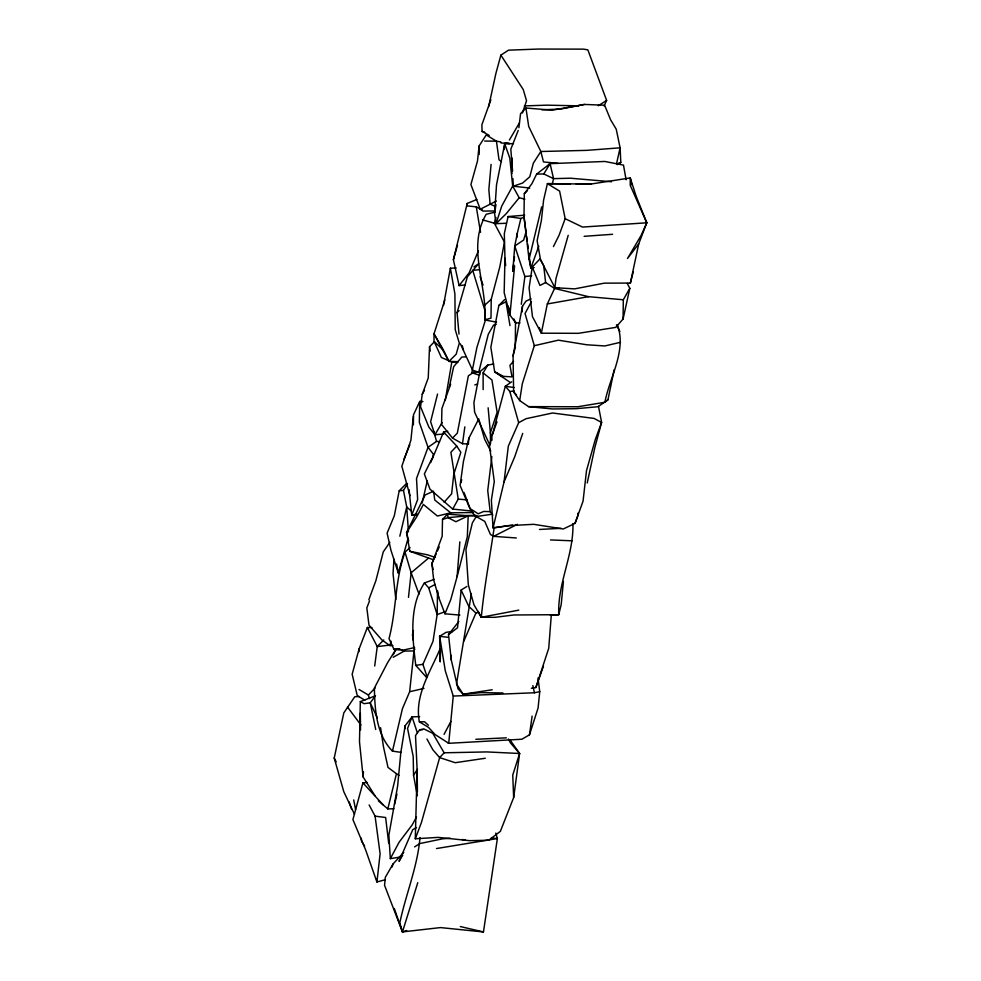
<?xml version="1.0" encoding="UTF-8"?>
<svg xmlns="http://www.w3.org/2000/svg" width="981" height="981" viewBox="0 0 981 981"><rect width="100%" height="100%" fill="white"/><g stroke="black" fill="none" stroke-linecap="round" stroke-linejoin="round"><path stroke-width="1.47" d="M479.807 374.84L479.832 371.787L487.778 365.091L493.651 364.025M496.006 217.488L494.326 223.19L504.442 242.099L499.82 266.807L491.223 299.328L491.003 318.077L484.859 319.99C487.324 284.858 466.637 247.138 486.233 214.263L495.111 212.141M529.642 259.009L530.844 268.071L533.811 267.629L530.844 268.071L529.053 259.327L524.001 216.678L524.295 193.711L531.898 183.705L536.619 174.103L550.083 163.655L604.799 161.46L623.499 165.115L626.086 179.768M623.315 299.769L588.539 296.679L554.584 288.439L545.62 282.553L543.707 265.667L539.991 258.886L532.242 267.04L529.09 287.948L532.475 316.716L541.328 333.197L578.447 333.319L615.712 327.384L623.082 319.009L623.315 299.769L629.827 288.328L627.251 283.411M408.452 531.837L406.723 506.956L403.461 490.353L407.544 483.878M413.369 424.92L413.504 416.226M437.526 590.574L437.158 614.523L433.013 641.316L422.909 664.345L427.262 677.344M511.91 173.612L512.205 158.162M419.991 837.541C417.575 866.775 405.742 894.427 399.782 923.035L402.468 931.913L440.481 927.585L483.461 931.95L497.379 838.547L495.797 833.077M475.969 515.307L465.411 515.54L447.557 514.13L442.505 519.427L442.161 536.325L431.898 563.609L433.676 579.979L438.715 597.454L444.957 613.799L459.893 615.099M513.652 797.59L512.744 775.088L519.599 753.494L486.809 751.924L444.123 752.795L432.78 733.334L423.718 728.858L419.647 729.839L415.515 735.529L417.121 769.447L415.294 838.78L438.164 837.382L469.654 840.668L488.722 840.239L500.359 831.361L513.652 797.59L519.599 753.494L509.899 739.748M524.639 215.182L508.084 216.568L504.32 233.625L504.957 258.248L504.173 292.669L509.961 315.085L515.699 322.884L519.991 322.933M485.105 309.763L484.859 319.99L496.57 322.124M515.515 321.694L515.283 347.188M440.543 650.538L440.211 661.881L439.635 636.301L446.196 632.279L452.278 631.592M360.321 701.611L364.147 703.684L370.242 702.788L375.502 695.787L360.321 701.611L359.487 741.734L363.105 776.94L374.901 795.628M577.858 513.21L577.748 516.116L575.001 523.4L563.278 528.992L533.762 524.32L508.501 525.644L493.051 527.925L491.371 500.114L494.289 481.548L489.47 445.644L505.338 386.269L511.726 381.793M359.021 651.617L359.144 648.784L367.372 627.472L371.971 627.607M457.722 362.529L451.812 362.05L441.364 357.476L434.301 341.879L429.543 346.71L428.243 377.955L422.247 394.264L420.555 406.747L428.955 427.262L434.939 434.767L443.792 434.019M550.267 615.21L558.741 614.695C557.441 583.18 573.848 554.866 572.929 523.547M563.425 581.426L561.206 604.504L558.741 614.695L513.909 614.977L494.988 617.319L481.291 617.282C484.185 587.079 489.887 557.233 494.191 527.337M404.969 728.711L405.153 725.719L412.057 716.853L419.672 716.633M393.945 559.121L393.038 573.664L395.846 599.477M522.113 311.946L522.468 306.256L525.988 301.106L531.015 298.862M363.105 776.94L363.448 771.765M444.957 613.799L450.782 599.55L457.121 576.607L459.844 541.868M551.297 615.148L548.722 648.318L535.871 687.534L531.383 688.27M491.089 164.367L488.845 189.64L490.108 204.073L495.258 206.427M504.197 149.517L504.712 143.778L513.492 143.655M468.305 444.148L468.869 438.2L478.74 418.936L484.626 439.243L490.758 451.113M537.993 678.006L539.746 691.642L538.091 707.963L529.47 734.83L521.904 739.233L448.722 743.304L453.259 696.056L445.3 670.857L439.635 636.301L448.096 637.319M491.849 456.606L487.741 490.598L490.169 511.653L492.842 515.074M509.961 315.085L514.608 265.851M466.882 586.479L461.131 590.047L457.526 627.779L448.501 634.609L451.248 659.784L457.992 688.785L463.13 694.192L481.046 692.635L502.91 692.978M401.143 752.366L392.461 751.127L402.406 708.785L409.641 691.74L413.994 650.967L404.172 651.077L401.744 649.962M500.85 141.951L496.435 141.166L486.233 134.937L479.096 145.973L477.502 160.945L470.905 184.563L480.249 209.235L483.008 211.074L495.037 210.964M408.476 597.343L411.149 572.769L404.994 552.18L410.058 547.508M445.251 400.456L451.812 362.05M518.9 127.702L520.543 113.735L525.926 108.033L552.413 110.154L584.468 104.44L604.615 105.225L610.623 119.829L616.24 129.21L620.102 147.812L620.814 162.417L617.343 164.612M513.639 264.048L512.769 271.381L514.755 245.998L517.306 233.294L520.874 218.469L523.67 217.353M513.995 261.118L514.51 256.728M516.779 237.684L517.306 233.294M512.597 525.117L493.051 527.925L504.05 481.929L508.317 446.134L518.691 422.664L526.024 418.715L552.536 413.001L594.045 418.421L601.611 422.443L594.817 447.679L587.239 482.959M633.199 272.007L630.378 283.068L604.345 283.153L574.645 288.868L554.866 287.715L556.019 278.371L568.207 235.317M521.291 304.257L524.872 276.544L514.755 245.998L523.67 240.014L526.159 231.479M374.705 666.013L377.244 646.577L367.372 627.472M468.611 443.939L462.492 443.743L464.847 426.858M492.217 689.766L463.13 694.192L456.508 683.929L471.395 593.554M529.47 734.83L532.131 716.105M495.27 209.063L495.945 204.588M614.131 369.886L607.938 399.819L597.981 406.723L576.252 408.697L552.487 408.967L528.538 406.637L519.685 400.579L522.309 383.755L534.302 345.692L525.031 313.491L531.408 301.682M443.51 305.422L450.377 268.193L456.202 267.972M405.153 725.719L400.824 752.513L397.612 786.173L388.868 835.138L390.34 858.633L399.144 857.222M519.685 400.579L513.615 391.811L513.063 355.821L522.468 306.256M479.832 371.787L473.897 402.725L474.62 412.204L489.875 445.19M504.651 299.597L498.875 305.434L490.843 347.262L494.657 371.799L509.74 382.1M406.759 483.241L399.193 490.807L394.325 515.712L387.103 533.124L390.965 550.316L398.323 573.063L407.973 538.716M461.119 482.578L461.708 479.623M559.072 287.74L554.584 288.439L547.324 303.963L541.328 333.197L539.317 327.544M354.497 814.328L343.791 791.692L334.227 758.08L343.804 712.905L354.754 696.743L359.193 696.535M630.378 283.068L638.717 243.877L646.773 222.797L636.08 196.028L630.243 177.941L589.863 184.207L576.215 184.023M449.237 387.336L453.676 366.649L461.793 357.072L466.343 356.814M617.417 325.14C626.92 350.278 609.495 377.685 604.885 402.259L577.784 406.759L528.538 406.637M488.673 106.561L495.945 73.219L500.886 55.144L508.514 50.166L538.422 49.05L583.487 49.136L587.84 49.835L606.638 100.43L604.1 105.936M623.082 319.009L629.827 288.328M413.406 630.525L412.437 634.903L413.406 640.532M616.509 163.876L620.102 147.812L586.736 150.363L540.838 151.515L533.345 163.153L529.789 176.752L522.542 183.091L513.271 186.194L512.928 178.616M380.591 727.694L383.473 746.799L387.998 767.424L396.447 773.727L387.802 808.908L393.921 808.773M427.25 480.997L422.112 503.143M432.339 458.679L433.357 454.215L428.035 447.311L419.328 422.308L419.709 401.511L422.725 401.474M394.583 804.334L396.962 794.058M468.869 438.2L463.388 461.683L460.101 485.46L469.838 508.416L478.213 513.799L483.792 511.432L490.169 511.653M552.217 184.416L553.554 178.64L550.083 163.655L543.781 173.944L536.619 174.103M465.006 284.956L459.133 285.618L453.394 259.707L467.226 203.447L476.852 199.462M399.831 536.202L406.723 506.956L411.027 510.819M529.053 259.327L541.647 206.905M437.551 394.055L430.622 421.683L434.939 434.767L442.124 422.603M485.767 319.009L476.901 347.433L471.836 372.743L478.753 372.216L488.28 334.239L493.566 325.128L496.361 324.171M457.121 576.607L467.324 536.742L468.195 515.773L477.109 515.969M522.468 112.999L526.527 100.761L523.229 89.516L500.886 55.144M513.063 355.821L515.417 346.931M392.841 645.572L389.886 645.596L391.063 641.194M359.144 648.784L352.154 674.217L357.268 695.639L364.834 700.201M453.394 259.707L457.502 245.115M392.167 866.946L393.001 864.028L403.767 852.342M459.01 334.08L457.072 312.62L467.385 276.765L478.679 263.693L473.958 266.869M422.603 401.646L419.709 401.511L413.516 414.779L410.904 440.224L401.842 466.208L409.984 495.699M417.771 882.704L402.468 931.913L406.698 930.528M367.225 782.433L362.933 782.875L352.915 819.589L365.643 849.926L376.925 881.968L385.447 879.699M444.822 299.978L434.007 333.859L434.019 341.314L443.804 350.609L434.007 333.859L448.93 361.413L457.882 361.633M430.647 462.627L443.608 431.971L447.728 431.297M404.994 552.18C394.865 579.845 396.557 610.17 389.016 638.631L393.945 649.336L402.639 650.244L414.632 647.57M522.714 433.381L514.706 456.827L504.05 481.929M535.871 687.534L543.462 666.173M490.868 99.755L481.879 124.783L482.063 131.38L489.212 135.415M450.659 384.172L441.904 408.537L441.573 424.491L452.523 438.102L462.492 443.743M492.45 434.399L496.987 421.793M530.844 268.071L538.802 246.133M575.001 523.4L583.045 501.23L586.503 470.635L595.369 439.292L601.611 422.443L598.484 406.342M554.866 287.715L540.482 259.548L537.122 240.676L541.389 220.455L543.584 200.185L547.398 183.631L559.624 191.136L565.166 218.689L559.109 235.146L553.431 246.587M368.819 599.808L375.882 580.678L383.277 551.862L389.849 542.346M415.294 838.78L421.474 822.372L439.647 757.614L444.123 752.795M478.409 250.829L469.176 272.779L459.133 285.618M369.555 600.85L366.82 607.901L369.003 625.167L381.903 639.955L389.886 645.596M518.213 130.436L510.819 149.222L512.572 171.037M403.657 459.954L409.837 444.785M463.792 641.292L475.92 613.064L478.851 612.291M436.177 553.824L431.898 563.609L433.087 569.495M437.403 551.028L439.23 546.834M631.752 184.833L630.243 177.941L630.231 185.348L646.773 222.797L641.169 235.342L627.472 258.543L638.717 243.877M440.003 649.017C430.242 672.071 414.301 695.639 419.365 721.832L428.464 727.338L435.098 734.548L448.722 743.304L447.851 742.617M431.934 458.691L424.344 473.933L429.948 489.127L452.719 509.078L472.45 511.101M393.234 654.695L395.846 649.508L399.304 648.846M444.062 734.364L450.88 721.427M390.34 858.633L399.157 842.152L412.228 824.849L416.496 817.001M524.909 199.155L519.194 197.77L506.282 213.613L496.055 223.668L494.596 213.551L496.533 184.735L504.712 143.778L509.813 158.199L512.683 186.01L501.732 206.108L496.055 223.668L506.441 223.251M452.719 509.078L458.225 499.096L450.892 452.253L456.717 446.073L443.608 431.971M422.247 394.264L424.491 390.328M393.001 864.028L385.3 877.37L384.552 885.291L402.468 931.913L394.276 908.48M509.397 140.013L519.452 122.833M434.252 579.354L424.393 582.996C408.623 607.043 412.535 638.14 415.76 665.376L426.747 677.663M483.143 389.604L483.118 372.903L487.778 365.091M402.75 855.174L399.034 861.367L412.756 829.656L416.496 827.572M490.647 514.436L476.239 516.546L472.376 522.848L465.95 549.495L468.329 584.921L473.97 604.799L481.291 617.282L518.79 610.133M395.846 649.508L387.556 662.727L374.386 688.073C374.816 709.937 376.361 734.708 392.461 751.127L392.633 750.894M547.41 166.745L549.041 164.195M417.342 795.799L413.553 775.284L417.452 769.288M458.801 621.537L448.501 634.609L451.064 631.972M513.566 361.229L509.936 365.312L512.021 376.888L503.511 376.361L494.657 371.799L502.628 376.814M444.123 502.26L451.628 493.823L453.749 474.399L460.837 452.327L456.717 446.073M369.506 698.619L368.39 695.014L375.122 688M452.523 438.102L457.318 433.161L468.366 375.833L474.081 371.995M383.767 639.931L377.244 646.577L391.014 644.958M524.295 193.711L527.447 190.608M457.072 312.62L459.071 310.658M484.553 305.324L491.223 299.328M428.219 558.348L411.149 572.769L419.01 594.143M604.885 402.259L607.938 399.819M439.537 441.671L436.57 441.389L428.035 447.311L416.52 478.532L417.648 499.562L411.75 515.16L416.3 515.16M598.275 105.74L606.638 100.43M414.583 846.885L419.856 843.562L442.59 838.816L450.205 838.252M393.197 657.258L404.172 651.077M424.393 582.996L428.709 587.864L435.086 584.455M480.249 209.235L496.3 201.056M498.875 305.434L506 301.743L509.985 325.631M545.62 282.553L539.955 285.459L532.242 267.04M476.239 516.546L484.761 521.402L490.463 534.498L493.664 536.362L517.367 524.308M433.627 491.187L425.202 494.927L406.563 532.536L409.837 551.285L433.528 559.795M618.091 163.459L620.814 162.417M445.19 611.727L437.158 614.523L428.709 587.864M442.505 519.427L448.072 517.649L468.195 515.773L455.907 521.733L448.072 517.649L447.557 514.13M474.779 384.92L477.624 384.062M473.418 512.536L450.72 512.818L437.391 516.031L423.375 504.467L416.876 516.546L406.563 532.536L408.709 541.107M620.495 342.283L604.897 345.95L586.81 344.785L558.373 340.174L534.302 345.692M409.641 691.74L423.951 688.404M417.048 513.97L411.75 515.16L409.028 489.605M453.259 696.056L534.424 692.77L539.746 691.642M584.468 104.44L560.838 109.026L541.831 109.847M547.324 303.963L588.539 296.679M436.52 848.54L497.379 838.547L491.297 838.056M485.264 758.264L455.221 762.703L439.647 757.614L432.829 749.754L426.931 738.975M415.76 665.376L422.909 664.345M514.167 387.544L505.338 386.269L509.826 391.505L514.228 391.002M524.872 276.544L531.714 275.784M399.193 490.807L403.461 490.353M479.586 269.726L472.732 270.315L484.908 310.437M497.306 222.957L494.326 223.19L482.468 219.842M584.136 236.323L612.598 234.287M646.773 222.797L582.53 227.065L565.166 218.689M393.945 649.336L400.052 648.981M539.501 529.446L560.973 528.33M475.834 739.294L506.368 737.835M419.647 729.839L422.615 729.729M524.332 105.899L546.969 105.163L578.618 105.838M419.365 721.832L424.565 721.783L428.39 725.253M484.663 141.068L496.435 141.166L499.022 159.817L501.475 161.632M591.163 184.097L547.398 183.631L570.157 183.938M550.525 539.93L572.131 540.813M611.519 181.743L570.439 178.211L553.554 178.64L543.781 173.944M500.96 142.956L509.36 143.533M493.664 536.362L516.288 537.968M458.225 499.096L467.299 499.918M558.164 163.349L543.499 161.951L540.838 151.515L528.71 126.463L525.926 108.033M482.419 210.081L476.288 206.844L467.287 205.912L467.226 203.447M513.271 186.194L529.728 188.045M369.138 804.96L375.085 816.143L385.631 817.504L388.734 843.525M508.084 216.568L520.874 218.469M462.076 839.503L465.104 839.969M505.252 142.736L509.666 143.533M409.837 551.285L427.446 554.817L435.405 557.441M460.334 926.555L483.461 931.95M482.063 131.38L484.688 132.128M478.753 372.216L472.572 370.193L460.371 343.816M471.836 372.743L478.875 375.085M359.021 689.484L368.39 695.014M396.447 773.727L398.985 775.407M483.118 372.903L491.935 379.978L497.134 412.29L490.39 432.744L490.488 443.792M450.72 512.818L434.73 500.003L433.81 492.658M378.359 800.754L387.802 808.908M475.92 613.064L468.759 606.356L461.131 590.047M362.933 782.875L383.215 804.923M513.615 391.811L516.521 395M519.599 753.494L510.476 742.899L508.44 739.012M347.458 707.007L360.947 725.008M475.074 516.055L470.451 509.482L464.025 492.523M364.65 846.162L361.535 841.134L361.339 838.215M512.683 186.01L519.194 197.77M477.943 611.249L481.291 617.282M334.227 758.08L336.176 761.82M616.448 324.846L619.882 331.504M444.454 351.958L448.93 361.413L456.177 354.215L459.316 343.142L455.233 329.641L454.902 293.908L450.377 268.193M377.342 717.822L370.242 702.788L375.711 729.484M507.962 305.9L509.752 309.812M513.909 318.96L515.699 322.884M413.541 646.589L414.779 649.385M480.065 276.617L483.057 285.128M349.199 802.017L351.48 809.043M433.7 431.481L436.57 441.389M509.826 391.505L518.691 422.664M462.259 345.692L463.486 350.045M492.094 440.15L490.39 432.744L488.133 407.802M532.842 685.572L534.424 692.77M437.538 591.568L438.715 597.454M417.293 732.611L412.057 716.853L407.556 728.417L413.209 756.572L413.553 775.284M353.687 799.932L355.6 809.779M396.594 564.063L398.323 573.063M476.288 206.844L480.543 232.362M429.543 346.71L430.144 351.161M524.001 216.678L526.221 233.306M526.625 236.323L527.226 240.86M527.631 243.889L528.232 248.426M528.833 252.951L529.237 255.98M375.085 816.143L380.113 853.789L376.925 881.968L376.594 878.976M504.957 258.248L505.669 265.569M439.635 636.301L440.003 640.581M417.121 769.447L417.428 791.569M360.346 713.077L360.53 729.889M451.223 655.394L451.248 659.784M479.096 145.973L479.145 154.593"/></g></svg>
